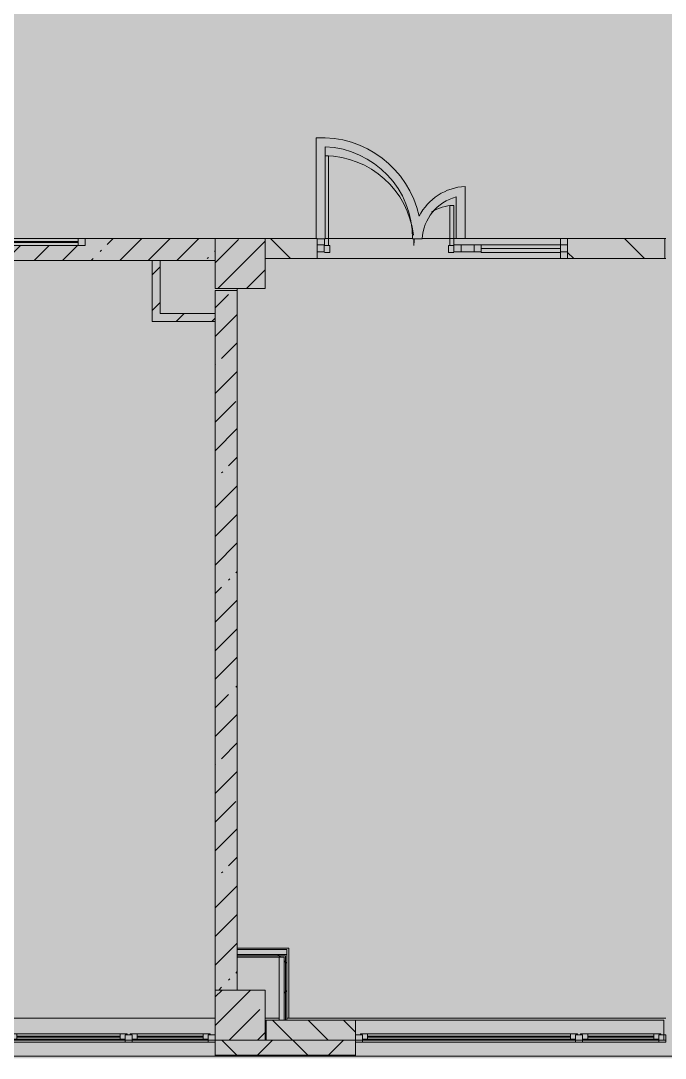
# Model space of a CAD drawing. Header units: millimetres. Extents: x 35098 to 231722, y -8553 to 29000.
# Drawn here: x 150180 to 156617, y -280 to 10072 of the extents above; entities that cross this region are included whole.
import ezdxf

# ---------------------------------------------------------------- set-up
doc = ezdxf.new("R2010")
doc.units = ezdxf.units.MM
doc.layers.add('A-DETL-GENF-1', color=7, linetype='Continuous', lineweight=9, true_color=0xc0c0c0, transparency=0.4)
for name, color, linetype, lineweight, true_color in [('A-DETL-GENF-4', 7, 'Continuous', 5, 0xb7b7b7), ('A-DOOR-3', 7, 'Continuous', 5, 0xe2e2e2), ('A-DOOR-4', 7, 'Continuous', 5, 0xb7b7b7), ('A-FLOR-2', 7, 'Continuous', 5, 0xb7b7b7), ('A-GLAZ-3', 7, 'Continuous', 5, 0x737373), ('A-GLAZ-CURT-2', 7, 'Continuous', 5, 0x737373), ('A-GLAZ-CWMG-3', 7, 'Continuous', 5, 0x737373), ('A-WALL-5', 7, 'Continuous', 9, 0x737373), ('A-WALL-6', 7, 'Continuous', 5, 0x737373), ('I-WALL-1', 7, 'Continuous', 5, 0xe7e7e7), ('I-WALL-4', 7, 'Continuous', 5, 0x737373), ('S-COLS-2', 7, 'Continuous', 5, 0x737373)]:
    doc.layers.add(name, color=color, linetype=linetype, lineweight=lineweight, true_color=true_color)
for name, color, linetype, lineweight in [('A-WALL-4', 7, 'Continuous', 5), ('I-WALL-3', 7, 'Continuous', 5), ('S-COLS-1', 7, 'Continuous', 5)]:
    doc.layers.add(name, color=color, linetype=linetype, lineweight=lineweight)
pattern_1 = [(45, (104712.3, 0), (-285.123, 285.123), []), (45, (104997.44, 0), (-285.123, 285.123), [504.031, -100.806, 16.764, -84.042])]
pattern_2 = [(45, (104712.32, 0), (-176.7767, 176.7767), [])]
pattern_3 = [(45, (104712.3, 0), (-530.33, 530.33), []), (135, (104712.3, 0), (-530.33, -530.33), [])]

# ---------------------------------------------------------------- blocks, each defined once
blk = doc.blocks.new('BSC_Колонна _Прямоугольная - 500х500-V59-2_7_2_птичка')
at = {"layer": 'S-COLS-1'}
h = blk.add_hatch(dxfattribs=at)
h.set_pattern_fill('FP_87', color=256, style=0, pattern_type=2)
h.set_pattern_definition([(45, (-47660, -7650), (-285.123, 285.123), []), (45, (-47374.88, -7650), (-285.123, 285.123), [504.031, -100.806, 16.764, -84.042])])
h.paths.add_polyline_path([(-250, -250), (250, -250), (250, 250), (-250, 250), (-250, 100)])
at = {"layer": 'S-COLS-2'}
for p, q in [((250, 250), (-250, 250)), ((-250, 250), (-250, -250)), ((250, -250), (250, 250)), ((-250, -250), (250, -250))]:
    blk.add_line(p, q, dxfattribs=at)
blk = doc.blocks.new('BSC_Колонна _Прямоугольная - 500х500-V66-2_7_2_птичка')
at = {"layer": 'S-COLS-1'}
h = blk.add_hatch(dxfattribs=at)
h.set_pattern_fill('FP_94', color=256, style=0, pattern_type=2)
h.set_pattern_definition([(45, (-47660, -150), (-285.123, 285.123), []), (45, (-47374.88, -150), (-285.123, 285.123), [504.031, -100.806, 16.764, -84.042])])
h.paths.add_polyline_path([(-250, -250), (250, -250), (250, 250), (-250, 250), (-250, 80)])
at = {"layer": 'S-COLS-2'}
for p, q in [((250, 250), (-250, 250)), ((-250, 250), (-250, -250)), ((250, -250), (250, 250)), ((-250, -250), (250, -250))]:
    blk.add_line(p, q, dxfattribs=at)
blk = doc.blocks.new('120_Окно_СКБ_2Ст - 120_Окно_СКБ_2Ст 3100х2500 _мал_ створка слева-2_-V99-2_7_2_птичка')
at = {"layer": 'A-GLAZ-3'}
for p, q in [((-1550, -127), (-1550, -57)), ((-1550, -57), (-1480, -57)), ((1550, -57), (-1550, -57)), ((-1480, -57), (-1480, -127)), ((-720, -87), (-1480, -87)), ((-1480, -87), (-1480, -127)), ((-1430, -137), (-1430, -87)), ((-770, -137), (-770, -87)), ((-720, -127), (-720, -57)), ((-720, -57), (-650, -57)), ((-720, -127), (-720, -87)), ((-650, -57), (-650, -127)), ((1480, -87), (-650, -87)), ((-650, -87), (-650, -127)), ((-600, -137), (-600, -87)), ((1430, -137), (1430, -87)), ((1480, -127), (1480, -57)), ((1480, -57), (1550, -57)), ((1480, -127), (1480, -87)), ((1550, -57), (1550, -127)), ((-1480, -127), (-1550, -127)), ((-1550, -127), (-1500, -127)), ((-1480, -127), (-1500, -127)), ((-1500, -127), (-1500, -137)), ((-1500, -137), (-700, -137)), ((-700, -137), (-1500, -137)), ((-1430, -107), (-770, -107)), ((-770, -117), (-1430, -117)), ((-650, -127), (-720, -127)), ((-700, -127), (-720, -127)), ((-700, -127), (-670, -127)), ((-700, -137), (-700, -127)), ((-650, -127), (-670, -127)), ((-670, -127), (-670, -137)), ((-670, -137), (1500, -137)), ((1500, -137), (-670, -137)), ((-600, -107), (1430, -107)), ((1430, -117), (-600, -117)), ((1550, -127), (1480, -127)), ((1500, -127), (1480, -127)), ((1500, -127), (1550, -127)), ((1500, -137), (1500, -127))]:
    blk.add_line(p, q, dxfattribs=at)
blk = doc.blocks.new('120_Окно_СКБ_2Ст - 120_Окно_СКБ_2Ст 2100х2500 _мал створка СЛЕВА_-V101-2_7_2_птичка')
at = {"layer": 'A-GLAZ-3'}
for p, q in [((-1050, -127), (-1050, -57)), ((-1050, -57), (-980, -57)), ((1050, -57), (-1050, -57)), ((-980, -57), (-980, -127)), ((-220, -87), (-980, -87)), ((-980, -87), (-980, -127)), ((-930, -137), (-930, -87)), ((-270, -137), (-270, -87)), ((-220, -127), (-220, -57)), ((-220, -57), (-150, -57)), ((-220, -127), (-220, -87)), ((-150, -57), (-150, -127)), ((980, -87), (-150, -87)), ((-150, -87), (-150, -127)), ((-100, -137), (-100, -87)), ((930, -137), (930, -87)), ((980, -127), (980, -57)), ((980, -57), (1050, -57)), ((980, -127), (980, -87)), ((1050, -57), (1050, -127)), ((-980, -127), (-1050, -127)), ((-1050, -127), (-1000, -127)), ((-980, -127), (-1000, -127)), ((-1000, -127), (-1000, -137)), ((-1000, -137), (-200, -137)), ((-200, -137), (-1000, -137)), ((-930, -107), (-270, -107)), ((-270, -117), (-930, -117)), ((-150, -127), (-220, -127)), ((-200, -127), (-220, -127)), ((-200, -127), (-170, -127)), ((-200, -137), (-200, -127)), ((-150, -127), (-170, -127)), ((-170, -127), (-170, -137)), ((-170, -137), (1000, -137)), ((1000, -137), (-170, -137)), ((-100, -107), (930, -107)), ((930, -117), (-100, -117)), ((1050, -127), (980, -127)), ((1000, -127), (980, -127)), ((1000, -127), (1050, -127)), ((1000, -137), (1000, -127))]:
    blk.add_line(p, q, dxfattribs=at)
blk = doc.blocks.new('120_Окно_СКБ_1Ст - 120_Окно_СКБ_1Ст 400х1200 EI30-24228621-2_7_2_птичка')
at = {"layer": 'A-GLAZ-3'}
for p, q in [((-600, 40), (-600, 110)), ((-600, 110), (-530, 110)), ((600, 110), (-600, 110)), ((-530, 110), (-530, 40)), ((530, 40), (530, 110)), ((530, 110), (600, 110)), ((600, 110), (600, 40)), ((-530, 40), (-600, 40)), ((-600, 40), (600, 40)), ((530, 80), (-530, 80)), ((530, 70), (-530, 70)), ((600, 40), (530, 40))]:
    blk.add_line(p, q, dxfattribs=at)
blk = doc.blocks.new('Прямоугольный импост - 50 x 70 мм-V211-2_7_2_птичка')
at = {"layer": 'A-GLAZ-CWMG-3'}
for p, q in [((-70, 35), (0, 35)), ((-70, -35), (-70, 35)), ((0, 35), (0, -35)), ((0, -35), (-70, -35))]:
    blk.add_line(p, q, dxfattribs=at)
blk = doc.blocks.new('Дверь_Витражная_остекление_ - ДВН_ДАО_Главный вход_1200 в свету-V219-2_7_2_птичка')
at = {"layer": 'A-DOOR-3'}
for points in [[(-639, 30), (-607, 30), (-607, 925), (-639, 925), (-639, 97), (-647, 97), (-647, 30)], [(647, 30), (647, 430), (607, 430), (607, 30)]]:
    blk.add_hatch(color=256, dxfattribs=at).paths.add_polyline_path(points)
at = {"layer": 'A-DETL-GENF-4'}
for p, q in [((-607, 925), (-639, 925)), ((-607, 30), (-607, 925)), ((647, 430), (607, 430)), ((607, 430), (607, 30)), ((647, 35), (647, 430)), ((-647, 97), (-647, 35)), ((-647, 30), (-607, 30)), ((-592, 30), (-647, 30)), ((-592, -40), (-592, 30)), ((592, -40), (592, 30)), ((592, 30), (647, 30)), ((607, 30), (647, 30)), ((-647, -40), (-592, -40)), ((647, -40), (592, -40))]:
    blk.add_line(p, q, dxfattribs=at)
at = {"layer": 'A-DOOR-4'}
for p, q in [((647, 430), (647, 35)), ((-647, 97), (-647, 35))]:
    blk.add_line(p, q, dxfattribs=at)
for centre, radius, start, end in [((-647, 30), 895, 6.6442, 89.4744), ((647, 30), 400, 90, 124.0488), ((-647, 30), 895, 360, 4.3606), ((647, 30), 400, 170.1518, 180)]:
    blk.add_arc(centre, radius, start, end, dxfattribs=at)
blk = doc.blocks.new('Системная панель - Стемалит - 40мм-V213-2_7_2_птичка')
at = {"layer": 'A-GLAZ-CURT-2'}
for p, q in [((65, 35), (-65, 35)), ((-65, 35), (-65, -35)), ((65, -35), (65, 35)), ((-65, -35), (65, -35))]:
    blk.add_line(p, q, dxfattribs=at)
blk = doc.blocks.new('Прямоугольный импост - 50 x 70 мм-V214-2_7_2_птичка')
at = {"layer": 'A-GLAZ-CWMG-3'}
for p, q in [((-35, 35), (35, 35)), ((-35, -35), (-35, 35)), ((35, 35), (35, -35)), ((35, -35), (-35, -35))]:
    blk.add_line(p, q, dxfattribs=at)
blk = doc.blocks.new('Прямоугольный импост - 50 x 70 мм-V215-2_7_2_птичка')
at = {"layer": 'A-GLAZ-CWMG-3'}
for p, q in [((0, 35), (-70, 35)), ((-70, 35), (-70, -35)), ((0, -35), (0, 35)), ((-70, -35), (0, -35))]:
    blk.add_line(p, q, dxfattribs=at)
blk = doc.blocks.new('Системная панель - Стекло - 40мм-V220-2_7_2_птичка')
at = {"layer": 'A-GLAZ-CURT-2'}
for p, q in [((397.5, 0), (-397.5, 0)), ((-397.5, 0), (-397.5, -40)), ((397.5, -40), (397.5, 0)), ((-397.5, -40), (397.5, -40))]:
    blk.add_line(p, q, dxfattribs=at)
blk = doc.blocks.new('Прямоугольный импост - 50 x 70 мм-V217-2_7_2_птичка')
at = {"layer": 'A-GLAZ-CWMG-3'}
for p, q in [((-35, 35), (35, 35)), ((-35, -35), (-35, 35)), ((35, 35), (35, -35)), ((35, -35), (-35, -35))]:
    blk.add_line(p, q, dxfattribs=at)
blk = doc.blocks.new('Прямоугольный импост - 50 x 70 мм-V218-2_7_2_птичка')
at = {"layer": 'A-GLAZ-CWMG-3'}
blk.add_line((41991, 7835), (41196, 7835), dxfattribs=at)

msp = doc.modelspace()

# ---------------------------------------------------------------- hatches: boundary and pattern name
at = {"layer": 'A-DETL-GENF-1'}
msp.add_hatch(color=256, dxfattribs=at).paths.add_polyline_path([(180553.3, -280), (180572.3, -280), (180572.3, 3300), (189572.3, 3300), (189572.3, 27350), (146622.3, 27350), (146622.3, 23778), (143472.3, 23778), (143472.3, -280), (179625.7, -280)])
at = {"layer": 'A-WALL-4'}
h = msp.add_hatch(dxfattribs=at)
h.set_pattern_fill('FP_113', color=256, style=0, pattern_type=2)
h.set_pattern_definition([(135, (104712.32, 0), (-176.7767, -176.7767), [])])
h.paths.add_polyline_path([(153522.3, -100), (153522.3, 100), (152632.3, 100), (152632.3, -100), (152727.7, -100)])
h = msp.add_hatch(dxfattribs=at)
h.set_pattern_fill('FP_103', color=256, style=0, pattern_type=2)
h.set_pattern_definition([(45, (104712.3, 0), (-353.5534, 353.5534), []), (135, (104712.3, 0), (-353.5534, -353.5534), [])])
h.paths.add_polyline_path([(180412.3, -250), (180412.3, -100), (176272.3, -100), (176272.3, -250), (179625.7, -250)])
h.paths.add_polyline_path([(174060.6, -250), (175372.3, -250), (175372.3, -100), (171772.3, -100), (171772.3, -250), (172205.6, -250)])
h.paths.add_polyline_path([(163522.3, -250), (163522.3, -100), (162772.3, -100), (162772.3, -250), (162930.4, -250)])
h.paths.add_polyline_path([(166640.5, -250), (166772.3, -250), (166772.3, -100), (165622.3, -100), (165622.3, -250), (165712.9, -250)])
h.paths.add_polyline_path([(161622.3, -250), (161872.3, -250), (161872.3, -100), (161122.3, -100), (161122.3, -250), (161539.1, -250)])
h.paths.add_polyline_path([(169872.3, -250), (170872.3, -250), (170872.3, -100), (169872.3, -100)])
h.paths.add_polyline_path([(158022.3, -250), (158022.3, -100), (156622.3, -100), (156622.3, -250), (157365.3, -250)])
h.paths.add_polyline_path([(153522.3, -250), (153522.3, -100), (152122.3, -100), (152122.3, -250), (152727.7, -250)])
h.paths.add_polyline_path([(149945.1, -250), (150022.3, -250), (150022.3, -100), (149648.6, -100), (149648.6, -250)])
h.paths.add_polyline_path([(147372.3, -250), (148748.6, -250), (148748.6, -100), (147372.3, -100)])
h.paths.add_polyline_path([(143783.2, -250), (144272.3, -250), (144272.3, -100), (143472.3, -100), (143476.2, -250), (143752.3, -250)])
at = {"layer": 'I-WALL-1'}
for points in [[(152836.4, 755), (152836.4, 805), (152342.3, 805), (152342.3, 755), (152727.7, 755)], [(152761.4, 100), (152811.4, 100), (152811.4, 730), (152761.4, 730), (152761.4, 230.5)]]:
    msp.add_hatch(color=256, dxfattribs=at).paths.add_polyline_path(points)
at = {"layer": 'I-WALL-3'}
h = msp.add_hatch(dxfattribs=at)
h.set_pattern_fill('FP_111', color=256, style=0, pattern_type=2)
h.set_pattern_definition(pattern_1)
h.paths.add_polyline_path([(149945.1, 7680), (152122.3, 7680), (152122.3, 7900), (150822.3, 7900), (150822.3, 7830), (149622.3, 7830), (149622.3, 7900), (148122.3, 7900), (148122.3, 7680), (148902.3, 7680)])
h = msp.add_hatch(dxfattribs=at)
h.set_pattern_fill('FP_114', color=256, style=0, pattern_type=2)
h.set_pattern_definition([(135, (104712.3, 0), (-353.5534, -353.5534), [])])
h.paths.add_polyline_path([(155642.3, 7700), (156612.3, 7700), (156612.3, 7900), (155642.3, 7900)])
h.paths.add_polyline_path([(152622.3, 7700), (153142.3, 7700), (153142.3, 7900), (152622.3, 7900), (152622.3, 7750.3)])
h = msp.add_hatch(dxfattribs=at)
h.set_pattern_fill('FP_115', color=256, style=0, pattern_type=2)
h.set_pattern_definition(pattern_2)
h.paths.add_polyline_path([(151572.3, 7070), (151572.3, 7680), (151492.3, 7680), (151492.3, 7070)])
h = msp.add_hatch(dxfattribs=at)
h.set_pattern_fill('FP_111', color=256, style=0, pattern_type=2)
h.set_pattern_definition(pattern_1)
h.paths.add_polyline_path([(152122.3, 400), (152342.3, 400), (152342.3, 7380), (152122.3, 7380), (152122.3, 554.7)])
h = msp.add_hatch(dxfattribs=at)
h.set_pattern_fill('FP_115', color=256, style=0, pattern_type=2)
h.set_pattern_definition(pattern_2)
h.paths.add_polyline_path([(152122.3, 7070), (152122.3, 7150), (151572.3, 7150), (151572.3, 7070), (151800.1, 7070)])
h = msp.add_hatch(dxfattribs=at)
h.set_pattern_fill('FP_215', color=256, style=0, pattern_type=2)
h.set_pattern_definition(pattern_3)
h.paths.add_polyline_path([(152823.9, 742.5), (152836.4, 742.5), (152836.4, 755), (152342.3, 755), (152342.3, 742.5), (152727.7, 742.5)])
h = msp.add_hatch(dxfattribs=at)
h.set_pattern_fill('FP_215', color=256, style=0, pattern_type=2)
h.set_pattern_definition(pattern_3)
h.paths.add_polyline_path([(152811.4, 730), (152823.9, 730), (152823.9, 742.5), (152342.3, 742.5), (152342.3, 730), (152761.4, 730)])
h = msp.add_hatch(dxfattribs=at)
h.set_pattern_fill('FP_215', color=256, style=0, pattern_type=2)
h.set_pattern_definition(pattern_3)
h.paths.add_polyline_path([(152823.9, 100), (152823.9, 730), (152811.4, 730), (152811.4, 100)])
h = msp.add_hatch(dxfattribs=at)
h.set_pattern_fill('FP_215', color=256, style=0, pattern_type=2)
h.set_pattern_definition(pattern_3)
h.paths.add_polyline_path([(152823.9, 100), (152836.4, 100), (152836.4, 742.5), (152823.9, 742.5), (152823.9, 230.5)])

# ---------------------------------------------------------------- linework, layer by layer
at = {"layer": 'A-FLOR-2'}
for p, q in [((153130.4, 8904.6), (153130.4, 7900)), ((153220.4, 7897), (153220.4, 8815.2)), ((154619.3, 7900), (154619.3, 8418.4)), ((154529.3, 8314.2), (154529.3, 7900)), ((153142.3, 7897), (153220.4, 7897)), ((153220.4, 7900), (154092.7, 7900)), ((154092.9, 7897), (154190.8, 7897)), ((154191.2, 7900), (155642.3, 7900)), ((155572.3, 7900), (154619.3, 7900)), ((155572.3, 7835), (155572.3, 7900)), ((156612.3, 7900), (156622.3, 7900)), ((155572.3, 7700), (155572.3, 7760)), ((156622.3, 7700), (156612.3, 7700)), ((152342.3, 7400), (152342.3, 7380)), ((152342.3, 820), (152856.4, 820)), ((152856.4, 820), (152856.4, 120))]:
    msp.add_line(p, q, dxfattribs=at)
for centre, radius, start, end in [((153182.9, 7906), 1000, 12.44956, 93.01125), ((153182.9, 7906), 910, 359.43333, 87.64026), ((154644.3, 7875), 544, 92.63401, 153.04618), ((154644.3, 7875), 454, 104.67311, 177.22246)]:
    msp.add_arc(centre, radius, start, end, dxfattribs=at)
at = {"layer": 'A-WALL-5'}
for p, q in [((151572.3, 7680), (151492.3, 7680)), ((152122.3, 7070), (152122.3, 7150)), ((152342.3, 805), (152342.3, 730)), ((152342.3, 755), (152836.4, 755)), ((152342.3, 742.5), (152823.9, 742.5)), ((152811.4, 730), (152761.4, 730)), ((152811.4, 100), (152811.4, 730)), ((152823.9, 100), (152823.9, 742.5)), ((152632.3, -100), (153522.3, -100)), ((152122.3, -250), (153522.3, -250)), ((152122.3, -253), (153522.3, -253))]:
    msp.add_line(p, q, dxfattribs=at)
at = {"layer": 'A-WALL-6'}
for p, q in [((152632.3, 100), (152632.3, -100)), ((152632.3, 100), (156602.3, 100)), ((153522.3, -258), (153522.3, 100)), ((156602.3, -100), (156602.3, 100)), ((152122.3, -100), (152122.3, -258)), ((152622.3, -100), (152632.3, -100)), ((162772.3, -258), (143475.2, -258))]:
    msp.add_line(p, q, dxfattribs=at)
at = {"layer": 'I-WALL-4'}
for p, q in [((152122.3, 7900), (150822.3, 7900)), ((153142.3, 7900), (152622.3, 7900)), ((153142.3, 7700), (153142.3, 7900)), ((153220.4, 7900), (154092.7, 7900)), ((154191.2, 7900), (154529.3, 7900)), ((155572.3, 7900), (156612.3, 7900)), ((155642.3, 7900), (155642.3, 7700)), ((156612.3, 7700), (156612.3, 7900)), ((148902.3, 7680), (151492.3, 7680)), ((151492.3, 7680), (151492.3, 7070)), ((151572.3, 7150), (151572.3, 7680)), ((151572.3, 7680), (152122.3, 7680)), ((156612.3, 7700), (152622.3, 7700)), ((152342.3, 7380), (152122.3, 7380)), ((152122.3, 7380), (152122.3, 7150)), ((152342.3, 805), (152342.3, 7380)), ((152122.3, 7150), (151572.3, 7150)), ((151492.3, 7070), (152122.3, 7070)), ((152122.3, 7070), (152122.3, 400)), ((152836.4, 805), (152342.3, 805)), ((152342.3, 400), (152342.3, 730)), ((152342.3, 730), (152761.4, 730)), ((152761.4, 730), (152761.4, 100)), ((152836.4, 100), (152836.4, 805)), ((148401.5, 120), (152122.3, 120)), ((152622.3, 120), (152761.4, 120)), ((152836.4, 120), (156622.3, 120)), ((152122.3, -100), (150022.3, -100)), ((156622.3, -100), (153522.3, -100))]:
    msp.add_line(p, q, dxfattribs=at)

# ---------------------------------------------------------------- block references
at = {"layer": 'A-DOOR-4'}
msp.add_blockref('Дверь_Витражная_остекление_ - ДВН_ДАО_Главный вход_1200 в свету-V219-2_7_2_птичка', (153859.8, 7800), dxfattribs=at)
at = {"layer": 'A-GLAZ-3'}
msp.add_blockref('120_Окно_СКБ_1Ст - 120_Окно_СКБ_1Ст 400х1200 EI30-24228621-2_7_2_птичка', (150222.3, 7790), dxfattribs=at)
at = {"layer": 'A-GLAZ-3', "rotation": 180}
for name, p in [('120_Окно_СКБ_2Ст - 120_Окно_СКБ_2Ст 2100х2500 _мал створка СЛЕВА_-V101-2_7_2_птичка', (151072.3, -175)), ('120_Окно_СКБ_2Ст - 120_Окно_СКБ_2Ст 3100х2500 _мал_ створка слева-2_-V99-2_7_2_птичка', (155072.3, -175))]:
    msp.add_blockref(name, p, dxfattribs=at)
at = {"layer": 'A-GLAZ-CURT-2'}
for name, p in [('Системная панель - Стемалит - 40мм-V213-2_7_2_птичка', (154642.3, 7800)), ('Системная панель - Стекло - 40мм-V220-2_7_2_птичка', (155174.8, 7800))]:
    msp.add_blockref(name, p, dxfattribs=at)
at = {"layer": 'A-GLAZ-CWMG-3', "rotation": 180}
msp.add_blockref('Прямоугольный импост - 50 x 70 мм-V215-2_7_2_птичка', (153142.3, 7800), dxfattribs=at)
at = {"layer": 'A-GLAZ-CWMG-3', "extrusion": (0, 0, -1), "rotation": 180}
for name, p in [('Прямоугольный импост - 50 x 70 мм-V214-2_7_2_птичка', (-154542.3, 7800)), ('Прямоугольный импост - 50 x 70 мм-V217-2_7_2_птичка', (-154742.3, 7800)), ('Прямоугольный импост - 50 x 70 мм-V211-2_7_2_птичка', (-155642.3, 7800))]:
    msp.add_blockref(name, p, dxfattribs=at)
at = {"layer": 'A-GLAZ-CWMG-3'}
msp.add_blockref('Прямоугольный импост - 50 x 70 мм-V218-2_7_2_птичка', (113581.3, 0), dxfattribs=at)
at = {"layer": 'S-COLS-2'}
for name, p in [('BSC_Колонна _Прямоугольная - 500х500-V59-2_7_2_птичка', (152372.3, 7650)), ('BSC_Колонна _Прямоугольная - 500х500-V66-2_7_2_птичка', (152372.3, 150))]:
    msp.add_blockref(name, p, dxfattribs=at)

doc.saveas('drawing.dxf')
